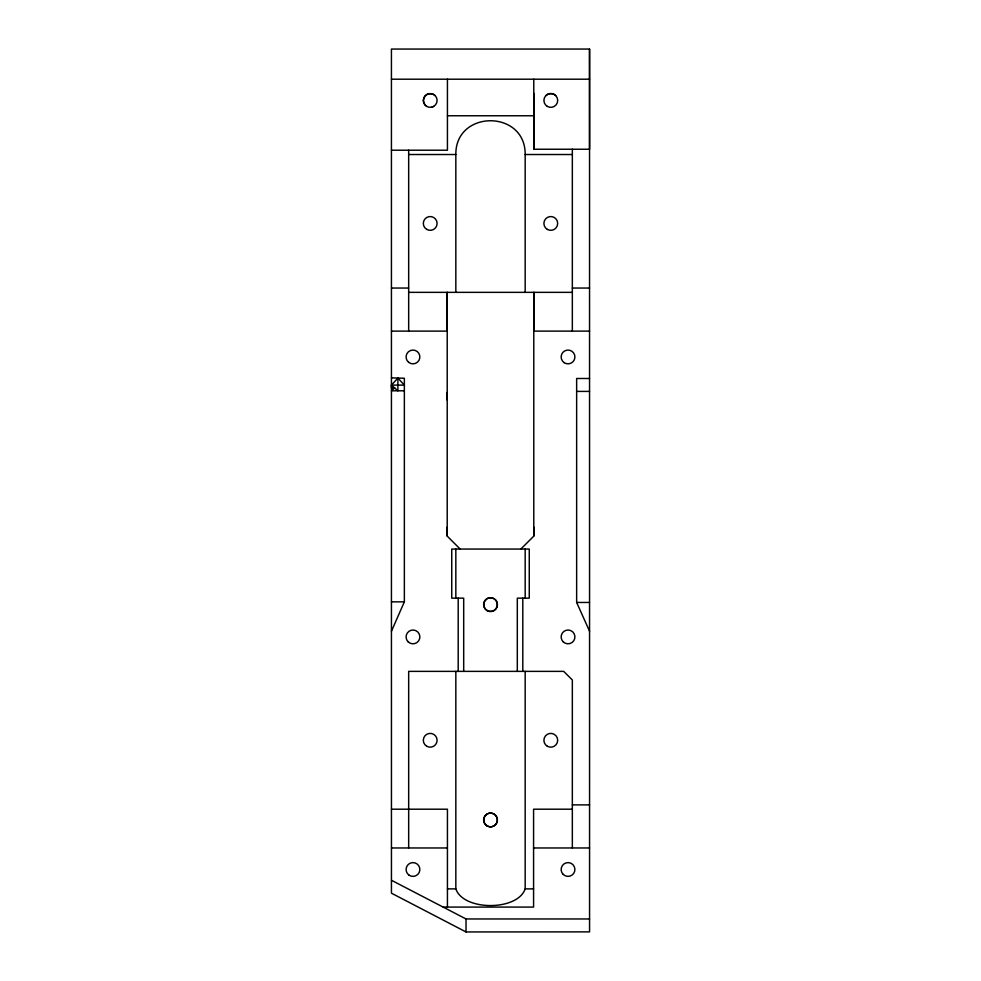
<?xml version="1.0" encoding="UTF-8"?>
<svg xmlns="http://www.w3.org/2000/svg" width="981" height="981" viewBox="0 0 981 981"><rect width="100%" height="100%" fill="white"/><g stroke="black" fill="none" stroke-linecap="round" stroke-linejoin="round"><path stroke-width="1.47" d="M460.138 549.053L447.213 536.129L447.213 292.485M520.862 549.053L533.787 536.129L533.787 292.485M533.774 79.228L533.787 149.235L589.569 149.235L589.544 49.05L391.431 49.062L391.444 893.188L466.024 931.95L589.569 931.876L589.544 49.05M455.834 292.35L455.834 154.52C455.368 109.504 525.632 109.504 525.178 154.52L525.178 292.35M525.178 671.372L525.178 888.884C517.588 911.116 463.424 911.116 455.834 888.884L455.834 671.372M391.444 631.249L404.356 601.844L404.356 378.249L391.444 377.881M397.894 378.065L397.894 390.794L391.444 385.104L404.356 385.104L397.894 378.065L391.444 385.104L391.444 387.924L394.669 387.949L391.444 390.794L404.356 390.794M431.983 107.101L433.651 106.414M391.444 79.203L589.532 79.203M447.434 115.758L533.787 115.758L533.787 149.235M391.444 150.216L447.434 150.216L447.434 79.203M408.672 154.52L455.834 154.52M525.178 154.52L572.34 154.52M391.444 288.046L408.672 288.046M572.34 288.046L589.569 288.046M408.672 292.35L572.34 292.35M391.444 331.112L447.213 331.112L447.213 292.35M589.569 331.112L533.787 331.112L533.787 292.35M589.569 378.494L576.644 378.494L576.644 602.457L589.569 631.249M576.644 391.407L589.569 391.407M391.444 601.844L404.356 601.844M576.644 602.457L589.569 602.457M572.34 804.886L589.569 804.886M391.444 809.202L447.434 809.202L447.434 907.082M572.34 809.202L533.578 809.202L533.578 907.082L443.118 907.082M391.444 847.964L447.434 847.964M533.578 847.964L589.569 847.964M447.434 888.884L455.834 888.884M525.178 888.884L533.578 888.884M391.444 880.264L466.024 918.964L589.569 918.964M435.074 95.574L433.651 94.483A6.916 6.867 0.1 0 0 425.374 105.286L426.76 106.414A6.892 6.892 0 0 0 437.097 100.442A6.892 6.892 0 0 0 426.76 94.483A6.892 6.892 0 0 0 426.76 106.414M533.774 93.269L533.787 115.758M572.34 149.235L572.34 331.112M572.34 847.964L572.34 679.98L563.719 671.372L408.672 671.372L408.672 847.964M533.787 527.079L533.787 536.129M525.178 549.053L525.178 598.152M522.799 598.152L522.799 671.372M517.306 671.372L517.306 598.152L529.262 598.152L529.262 549.053L451.738 549.053L451.738 598.152L463.694 598.152L463.694 671.372M466.024 918.964L466.024 931.95M458.201 598.152L458.201 671.372M455.834 549.053L455.834 598.152M447.213 392.486L447.213 400.101M447.213 527.079L447.213 536.129M408.672 150.216L408.672 331.112M485.644 815.088A6.977 6.916 -90 0 1 495.38 815.088A6.855 6.793 -90 0 1 495.417 824.8A6.855 6.793 -90 0 1 485.779 824.8A6.855 6.793 -90 0 1 485.816 815.088M485.816 599.734A6.855 6.793 -90 0 0 485.779 609.446A6.855 6.793 -90 0 0 495.417 609.446A6.855 6.793 -90 0 0 495.38 599.734A6.977 6.916 -90 0 0 485.644 599.734M545.927 95.574A6.855 6.806 -0.3 0 1 555.675 95.574M563.29 641.917A6.892 6.892 0 0 0 574.731 638.521A6.892 6.892 0 0 0 566.074 630.305A6.892 6.892 0 0 0 563.29 641.917M408.783 874.966A6.892 6.892 0 0 0 419.807 870.392A6.892 6.892 0 0 0 410.328 863.133A6.892 6.892 0 0 0 408.783 874.966M563.155 874.365A6.892 6.892 0 0 0 574.682 871.275A6.892 6.892 0 0 0 566.245 862.839A6.892 6.892 0 0 0 563.155 874.365M487.054 825.928A6.892 6.892 0 0 0 497.392 819.969A6.892 6.892 0 0 0 487.054 813.997A6.892 6.892 0 0 0 487.054 825.928M487.054 610.574A6.892 6.892 0 0 0 497.392 604.615A6.892 6.892 0 0 0 487.054 598.643A6.892 6.892 0 0 0 487.054 610.574M408.096 641.782A6.892 6.892 0 0 0 419.635 638.705A6.892 6.892 0 0 0 411.186 630.256A6.892 6.892 0 0 0 408.096 641.782M426.76 229.407A6.892 6.892 0 0 0 437.097 223.435A6.892 6.892 0 0 0 426.76 217.463A6.892 6.892 0 0 0 426.76 229.407M547.349 229.407A6.892 6.892 0 0 0 557.686 223.435A6.892 6.892 0 0 0 547.349 217.463A6.892 6.892 0 0 0 547.349 229.407M564.185 362.676A6.892 6.892 0 0 0 574.903 357.427A6.892 6.892 0 0 0 564.995 350.769A6.892 6.892 0 0 0 564.185 362.676M408.721 362.381A6.892 6.892 0 0 0 419.794 357.93A6.892 6.892 0 0 0 410.401 350.56A6.892 6.892 0 0 0 408.721 362.381M547.349 106.414A6.892 6.892 0 0 0 557.699 100.442A6.892 6.892 0 0 0 547.349 94.483A6.892 6.892 0 0 0 547.349 106.414M426.76 746.259A6.892 6.892 0 0 0 437.097 740.287A6.892 6.892 0 0 0 426.76 734.315A6.892 6.892 0 0 0 426.76 746.259M547.349 746.259A6.892 6.892 0 0 0 557.686 740.287A6.892 6.892 0 0 0 547.349 734.315A6.892 6.892 0 0 0 547.349 746.259"/></g></svg>
